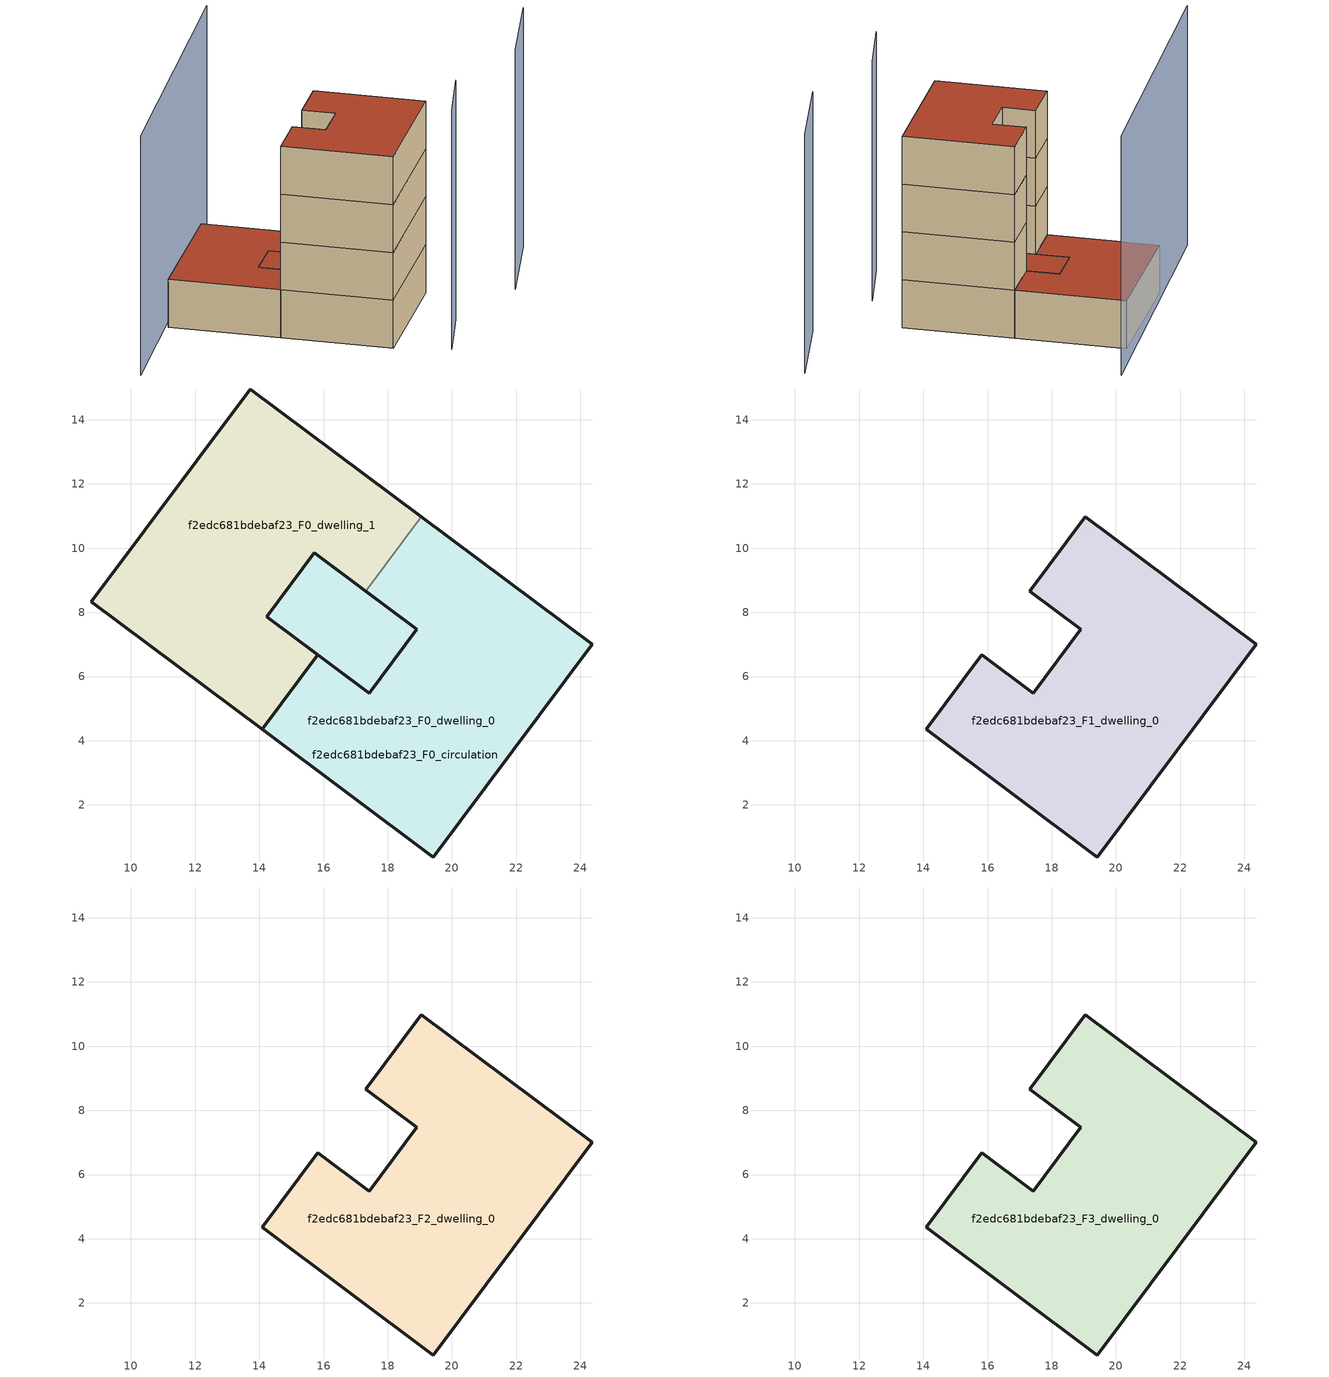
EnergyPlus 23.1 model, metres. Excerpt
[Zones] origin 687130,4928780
f2edc681bdebaf23_F0_dwelling_0
 floor ground (EU_floor_Construction): 24.36,7.01 19.41,0.38 14.09,4.36 15.83,6.67 17.42,5.48 18.91,7.47 17.31,8.66 19.04,10.98 z0; 18.91,7.47 17.42,5.48 15.83,6.67 14.23,7.87 15.72,9.86 z0
 wall outside (EU_wall_Construction): 17.31,8.66 18.91,7.47 17.42,5.48 15.83,6.67 14.09,4.36 19.41,0.38 24.36,7.01 19.04,10.98 z0:3
 wall to f2edc681bdebaf23_F0_dwelling_1 (EU_wall_Construction): 19.04,10.98 17.31,8.66 z0:3
 roof outside (EU_floor_Construction): 17.42,5.48 18.91,7.47 15.72,9.86 14.23,7.87 15.83,6.67 z3
f2edc681bdebaf23_F0_dwelling_1
 floor ground (EU_floor_Construction): 18.91,7.47 17.42,5.48 15.83,6.67 14.23,7.87 15.72,9.86 17.31,8.66 z0; 19.04,10.98 17.31,8.66 15.72,9.86 14.23,7.87 15.83,6.67 14.09,4.36 8.77,8.33 13.72,14.96 z0
 wall outside (EU_wall_Construction): 19.04,10.98 13.72,14.96 8.77,8.33 14.09,4.36 15.83,6.67 14.23,7.87 15.72,9.86 17.31,8.66 z0:3
 roof outside (EU_roof_Construction): 15.83,6.67 14.23,7.87 15.72,9.86 17.31,8.66 19.04,10.98 13.72,14.96 8.77,8.33 14.09,4.36 z3; 17.42,5.48 18.91,7.47 17.31,8.66 15.72,9.86 14.23,7.87 15.83,6.67 z3
f2edc681bdebaf23_F0_circulation
 floor ground (EU_floor_Construction): 17.31,8.66 18.91,7.47 17.42,5.48 15.83,6.67 14.23,7.87 15.72,9.86 z0; 24.36,7.01 19.41,0.38 14.09,4.36 15.83,6.67 17.42,5.48 18.91,7.47 17.31,8.66 19.04,10.98 z0; 19.04,10.98 17.31,8.66 15.72,9.86 14.23,7.87 15.83,6.67 14.09,4.36 8.77,8.33 13.72,14.96 z0
 wall outside (EU_wall_Construction): 15.72,9.86 14.23,7.87 17.42,5.48 18.91,7.47 15.72,9.86 z0:3
 roof outside (EU_roof_Construction): 17.42,5.48 18.91,7.47 17.31,8.66 15.72,9.86 14.23,7.87 15.83,6.67 z3; 19.41,0.38 24.36,7.01 19.04,10.98 17.31,8.66 18.91,7.47 17.42,5.48 15.83,6.67 14.09,4.36 z3; 15.83,6.67 14.23,7.87 15.72,9.86 17.31,8.66 19.04,10.98 13.72,14.96 8.77,8.33 14.09,4.36 z3
f2edc681bdebaf23_F1_dwelling_0
 floor to f2edc681bdebaf23_F0_dwelling_0 (EU_floor_Construction): 24.36,7.01 19.41,0.38 14.09,4.36 15.83,6.67 17.42,5.48 18.91,7.47 17.31,8.66 19.04,10.98 z3
 wall outside (EU_wall_Construction): 24.36,7.01 19.04,10.98 17.31,8.66 18.91,7.47 17.42,5.48 15.83,6.67 14.09,4.36 19.41,0.38 24.36,7.01 z3:6
f2edc681bdebaf23_F2_dwelling_0
 floor to f2edc681bdebaf23_F1_dwelling_0 (EU_floor_Construction): 24.36,7.01 19.41,0.38 14.09,4.36 15.83,6.67 17.42,5.48 18.91,7.47 17.31,8.66 19.04,10.98 z6
 wall outside (EU_wall_Construction): 24.36,7.01 19.04,10.98 17.31,8.66 18.91,7.47 17.42,5.48 15.83,6.67 14.09,4.36 19.41,0.38 24.36,7.01 z6:9
f2edc681bdebaf23_F3_dwelling_0
 floor to f2edc681bdebaf23_F2_dwelling_0 (EU_floor_Construction): 24.36,7.01 19.41,0.38 14.09,4.36 15.83,6.67 17.42,5.48 18.91,7.47 17.31,8.66 19.04,10.98 z9
 wall outside (EU_wall_Construction): 24.36,7.01 19.04,10.98 17.31,8.66 18.91,7.47 17.42,5.48 15.83,6.67 14.09,4.36 19.41,0.38 24.36,7.01 z9:12
 roof outside (EU_roof_Construction): 19.41,0.38 24.36,7.01 19.04,10.98 17.31,8.66 18.91,7.47 17.42,5.48 15.83,6.67 14.09,4.36 z12
shading: 22.44,-1.12 24.39,2.74 / 29.27,5.4 32.15,10.83 / 15.55,18.32 4.56,2.64 z0:15
[Building]
EU S2 Campaign: North Axis=0; Terrain=City; Solar Distribution=FullExterior
[Site:Location]
Bologna: Latitude=44.5; Longitude=11.25; Time Zone=1; Elevation=37
[SizingPeriod:WeatherFileDays]
AnnualSizingPeriod: Begin Month=1; Begin Day of Month=1; End Month=12; End Day of Month=31; Day of Week for Start Day=Monday; Use Weather File Daylight Saving Period=No; Use Weather File Rain and Snow Indicators=No
[MATERIAL]
EU_InternalMass_Material: Roughness=MediumRough; Thickness=0.1; Conductivity=1; Density=1800; Specific Heat=900; Thermal Absorptance=0.9; Solar Absorptance=0.7; Visible Absorptance=0.7
[MATERIAL:NOMASS] Roughness=MediumRough; Thermal Absorptance=0.9; Solar Absorptance=0.7; Visible Absorptance=0.7
Name | Thermal Resistance
EU_wall_NoMass | 0.937881
EU_roof_NoMass | 0.548572
EU_floor_NoMass | 0.71348
[CONSTRUCTION]
EU_wall_Construction: EU_wall_NoMass
EU_roof_Construction: EU_roof_NoMass
EU_floor_Construction: EU_floor_NoMass
EU_InternalMass_Construction: EU_InternalMass_Material
[ZONE] Type=1; Multiplier=1; Ceiling Height=autocalculate; Floor Area=autocalculate; Part of Total Floor Area=Yes
Name | Volume
f2edc681bdebaf23_F0_dwelling_0 | 179.657
f2edc681bdebaf23_F1_dwelling_0 | 149.989
f2edc681bdebaf23_F2_dwelling_0; f2edc681bdebaf23_F3_dwelling_0 | 149.988
f2edc681bdebaf23_F0_dwelling_1 | 179.655
f2edc681bdebaf23_F0_circulation | 329.643
[INTERNALMASS] Construction=EU_InternalMass_Construction
Name | Zone or ZoneList | Surface Area
f2edc681bdebaf23_F0_dwelling_0_EU_InternalMass | f2edc681bdebaf23_F0_dwelling_0 | 49.9956
f2edc681bdebaf23_F0_dwelling_1_EU_InternalMass | f2edc681bdebaf23_F0_dwelling_1 | 49.9956
f2edc681bdebaf23_F1_dwelling_0_EU_InternalMass | f2edc681bdebaf23_F1_dwelling_0 | 110.083
f2edc681bdebaf23_F2_dwelling_0_EU_InternalMass | f2edc681bdebaf23_F2_dwelling_0 | 110.083
f2edc681bdebaf23_F3_dwelling_0_EU_InternalMass | f2edc681bdebaf23_F3_dwelling_0 | 110.083
[OTHEREQUIPMENT] Fuel Type=Electricity; Design Level Calculation Method=Watts/Area; Power per Zone Floor Area=1; Fraction Latent=0; Fraction Radiant=0; Fraction Lost=0; Carbon Dioxide Generation Rate=0; EndUse Subcategory=EU_Step8_InternalGains
Name | Zone or ZoneList or Space or SpaceList | Schedule
EU_Step8_InternalGain_f2edc681bdebaf23_F0_dwelling_0_f000 | f2edc681bdebaf23_F0_dwelling_0 | EU_Step8_GainSchedule_f2edc681bdebaf23_F0_dwelling_0_f000
EU_Step8_InternalGain_f2edc681bdebaf23_F0_dwelling_1_f000 | f2edc681bdebaf23_F0_dwelling_1 | EU_Step8_GainSchedule_f2edc681bdebaf23_F0_dwelling_1_f000
EU_Step8_InternalGain_f2edc681bdebaf23_F1_dwelling_0_f000 | f2edc681bdebaf23_F1_dwelling_0 | EU_Step8_GainSchedule_f2edc681bdebaf23_F1_dwelling_0_f000
EU_Step8_InternalGain_f2edc681bdebaf23_F2_dwelling_0_f000 | f2edc681bdebaf23_F2_dwelling_0 | EU_Step8_GainSchedule_f2edc681bdebaf23_F2_dwelling_0_f000
EU_Step8_InternalGain_f2edc681bdebaf23_F3_dwelling_0_f000 | f2edc681bdebaf23_F3_dwelling_0 | EU_Step8_GainSchedule_f2edc681bdebaf23_F3_dwelling_0_f000
[ZONEINFILTRATION:DESIGNFLOWRATE]
EU_Circulation_Infiltration_f2edc681bdebaf23_F0_circulation: Zone or ZoneList or Space or SpaceList=f2edc681bdebaf23_F0_circulation; Schedule=EU_AlwaysOn; Design Flow Rate Calculation Method=Flow/Area; Flow Rate per Floor Area=0.0005; Constant Term Coefficient=1; Temperature Term Coefficient=0; Velocity Term Coefficient=0; Velocity Squared Term Coefficient=0
[ZONEVENTILATION:DESIGNFLOWRATE] Schedule=EU_AlwaysOn; Design Flow Rate Calculation Method=AirChanges/Hour; Air Changes per Hour=0.687892; Ventilation Type=Natural; Fan Pressure Rise=0; Fan Total Efficiency=1; Constant Term Coefficient=1; Temperature Term Coefficient=0; Velocity Term Coefficient=0; Velocity Squared Term Coefficient=0; Minimum Indoor Temperature=-100; Maximum Indoor Temperature=100; Delta Temperature=-100; Minimum Outdoor Temperature=-100; Maximum Outdoor Temperature=100; Maximum Wind Speed=40
Name | Zone or ZoneList or Space or SpaceList
EU_ConstantAir_f2edc681bdebaf23_F0_dwelling_0 | f2edc681bdebaf23_F0_dwelling_0
EU_ConstantAir_f2edc681bdebaf23_F0_dwelling_1 | f2edc681bdebaf23_F0_dwelling_1
EU_ConstantAir_f2edc681bdebaf23_F1_dwelling_0 | f2edc681bdebaf23_F1_dwelling_0
EU_ConstantAir_f2edc681bdebaf23_F2_dwelling_0 | f2edc681bdebaf23_F2_dwelling_0
EU_ConstantAir_f2edc681bdebaf23_F3_dwelling_0 | f2edc681bdebaf23_F3_dwelling_0
[HVACTEMPLATE:THERMOSTAT] Constant Heating Setpoint=20; Constant Cooling Setpoint=50
EU_HeatOnly_f2edc681bdebaf23_F0_dwelling_0; EU_HeatOnly_f2edc681bdebaf23_F0_dwelling_1; EU_HeatOnly_f2edc681bdebaf23_F1_dwelling_0; EU_HeatOnly_f2edc681bdebaf23_F2_dwelling_0; EU_HeatOnly_f2edc681bdebaf23_F3_dwelling_0
[HVACTEMPLATE:ZONE:IDEALLOADSAIRSYSTEM] System Availability Schedule=EU_AlwaysOn; Maximum Heating Supply Air Temperature=50; Minimum Cooling Supply Air Temperature=13; Maximum Heating Supply Air Humidity Ratio=0.0156; Minimum Cooling Supply Air Humidity Ratio=0.0077; Heating Limit=NoLimit; Cooling Limit=NoLimit; Heating Availability Schedule=EU_AlwaysOn; Cooling Availability Schedule=EU_CoolingOff; Dehumidification Control Type=ConstantSensibleHeatRatio; Cooling Sensible Heat Ratio=0.7; Dehumidification Setpoint=60; Humidification Control Type=None; Humidification Setpoint=30; Outdoor Air Method=None; Outdoor Air Flow Rate per Person=0.00944; Outdoor Air Flow Rate per Zone Floor Area=0; Outdoor Air Flow Rate per Zone=0; Demand Controlled Ventilation Type=None; Outdoor Air Economizer Type=NoEconomizer; Heat Recovery Type=None; Sensible Heat Recovery Effectiveness=0.7; Latent Heat Recovery Effectiveness=0.65
Name | Template Thermostat
f2edc681bdebaf23_F0_dwelling_0 | EU_HeatOnly_f2edc681bdebaf23_F0_dwelling_0
f2edc681bdebaf23_F0_dwelling_1 | EU_HeatOnly_f2edc681bdebaf23_F0_dwelling_1
f2edc681bdebaf23_F1_dwelling_0 | EU_HeatOnly_f2edc681bdebaf23_F1_dwelling_0
f2edc681bdebaf23_F2_dwelling_0 | EU_HeatOnly_f2edc681bdebaf23_F2_dwelling_0
f2edc681bdebaf23_F3_dwelling_0 | EU_HeatOnly_f2edc681bdebaf23_F3_dwelling_0
[SIZING:ZONE] Zone Cooling Design Supply Air Temperature Input Method=SupplyAirTemperature; Zone Cooling Design Supply Air Temperature=13; Zone Heating Design Supply Air Temperature Input Method=SupplyAirTemperature; Zone Heating Design Supply Air Temperature=50; Zone Cooling Design Supply Air Humidity Ratio=0.008; Zone Heating Design Supply Air Humidity Ratio=0.008; Cooling Design Air Flow Method=DesignDay; Cooling Design Air Flow Rate=0; Cooling Minimum Air Flow per Zone Floor Area=0.000762; Cooling Minimum Air Flow=0; Cooling Minimum Air Flow Fraction=0.2; Heating Design Air Flow Method=DesignDay; Heating Design Air Flow Rate=0; Heating Maximum Air Flow per Zone Floor Area=0.002032; Heating Maximum Air Flow=0.141576; Heating Maximum Air Flow Fraction=0.3; Account for Dedicated Outdoor Air System=No; Dedicated Outdoor Air System Control Strategy=NeutralSupplyAir; Dedicated Outdoor Air Low Setpoint Temperature for Design=autosize; Dedicated Outdoor Air High Setpoint Temperature for Design=autosize; Zone Load Sizing Method=Sensible Load Only No Latent Load; Zone Latent Cooling Design Supply Air Humidity Ratio Input Method=HumidityRatioDifference; Zone Cooling Design Supply Air Humidity Ratio Difference=0.005; Zone Latent Heating Design Supply Air Humidity Ratio Input Method=HumidityRatioDifference; Zone Humidification Design Supply Air Humidity Ratio Difference=0.005
f2edc681bdebaf23_F0_dwelling_0; f2edc681bdebaf23_F0_dwelling_1; f2edc681bdebaf23_F1_dwelling_0; f2edc681bdebaf23_F2_dwelling_0; f2edc681bdebaf23_F3_dwelling_0
[SCHEDULE:CONSTANT]
Name | Hourly Value
EU_AlwaysOn | 1
EU_CoolingOff | 0
[SCHEDULE:FILE] Column Number=1; Rows to Skip at Top=0; Number of Hours of Data=8760; Column Separator=Comma; Interpolate to Timestep=No; Minutes per Item=60; Adjust Schedule for Daylight Savings=Yes
Name | File
EU_Step8_GainSchedule_f2edc681bdebaf23_F0_dwelling_0_f000 | ../../schedules/f2edc681bdebaf23/f2edc681bdebaf23_F0_dwelling_0_f000_gain.csv
EU_Step8_GainSchedule_f2edc681bdebaf23_F0_dwelling_1_f000 | ../../schedules/f2edc681bdebaf23/f2edc681bdebaf23_F0_dwelling_1_f000_gain.csv
EU_Step8_GainSchedule_f2edc681bdebaf23_F1_dwelling_0_f000 | ../../schedules/f2edc681bdebaf23/f2edc681bdebaf23_F1_dwelling_0_f000_gain.csv
EU_Step8_GainSchedule_f2edc681bdebaf23_F2_dwelling_0_f000 | ../../schedules/f2edc681bdebaf23/f2edc681bdebaf23_F2_dwelling_0_f000_gain.csv
EU_Step8_GainSchedule_f2edc681bdebaf23_F3_dwelling_0_f000 | ../../schedules/f2edc681bdebaf23/f2edc681bdebaf23_F3_dwelling_0_f000_gain.csv
